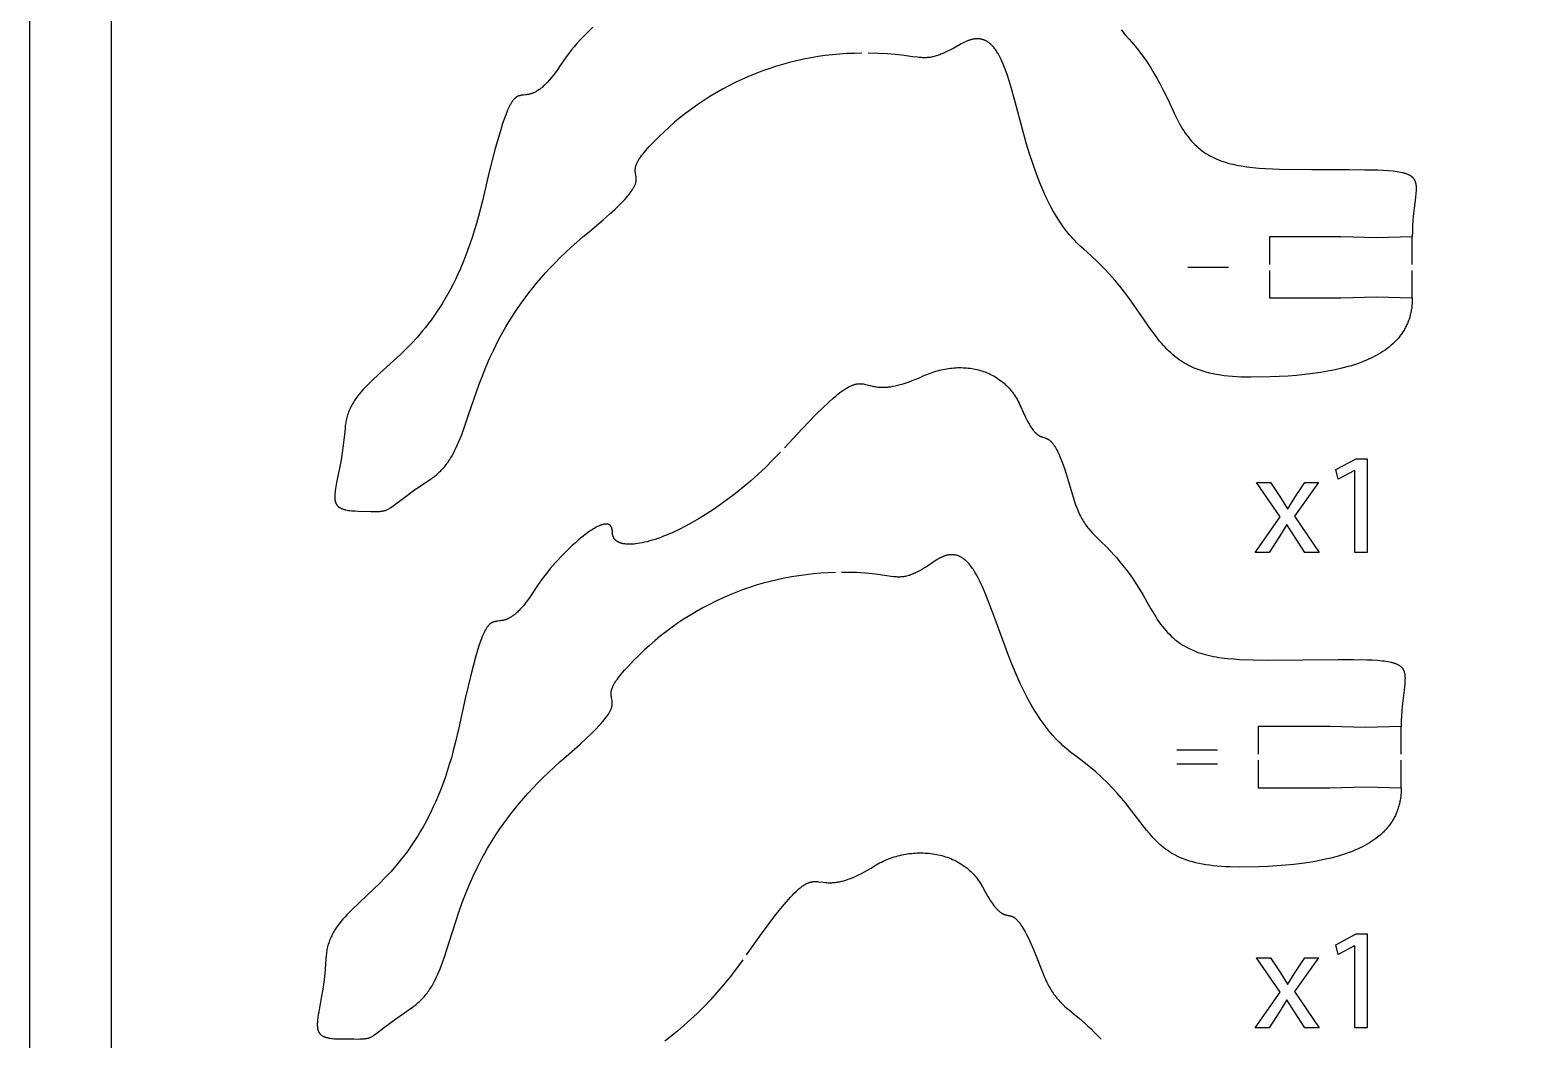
# Model space of a CAD drawing. Extents: x 4 to 319, y 4 to 154.
# Drawn here: x 4.2 to 77.2, y 73.7 to 123.1 of the extents above; entities that cross this region are included whole.
import ezdxf

# ---------------------------------------------------------------- set-up
doc = ezdxf.new("R2010")
doc.units = 0
doc.header["$MEASUREMENT"] = 0
doc.layers.add('DEFAULT', color=18, linetype='CONTINUOUS')

msp = doc.modelspace()

# ---------------------------------------------------------------- linework, layer by layer
at = {"layer": 'DEFAULT', "color": 1}
for p, q in [((68.431, 112.956), (64.932, 112.956)), ((64.932, 112.956), (64.932, 111.605)), ((70.181, 112.906), (68.431, 112.956)), ((71.931, 112.956), (70.181, 112.906)), ((71.931, 111.605), (71.931, 112.956)), ((64.932, 111.305), (64.932, 109.957)), ((71.931, 109.954), (71.931, 111.305)), ((64.932, 109.957), (68.431, 109.957)), ((68.431, 109.957), (70.181, 110.007)), ((70.181, 110.007), (71.931, 109.957)), ((67.887, 88.975), (64.387, 88.975)), ((64.387, 88.975), (64.387, 87.624)), ((69.637, 88.926), (67.887, 88.975)), ((71.386, 88.975), (69.637, 88.926)), ((71.386, 87.624), (71.386, 88.975)), ((64.387, 87.324), (64.387, 85.976)), ((71.386, 85.973), (71.386, 87.324)), ((64.387, 85.976), (67.887, 85.976)), ((67.887, 85.976), (69.637, 86.026)), ((69.637, 86.026), (71.386, 85.976))]:
    msp.add_line(p, q, dxfattribs=at)
at = {"layer": 'DEFAULT', "color": 250}
for p, q in [((62.931, 111.455), (60.935, 111.455)), ((62.386, 87.82), (60.389, 87.82)), ((62.386, 87.129), (60.389, 87.129))]:
    msp.add_line(p, q, dxfattribs=at)
at = {"layer": 'DEFAULT', "color": 6}
for p, q in [((65.452, 99.246), (64.295, 100.918)), ((64.295, 100.918), (64.987, 100.918)), ((64.987, 100.918), (65.474, 100.184)), ((67.33, 100.918), (66.165, 99.267)), ((66.179, 100.191), (66.659, 100.918)), ((66.659, 100.918), (67.33, 100.918)), ((65.474, 100.184), (65.819, 99.627)), ((65.841, 99.627), (66.179, 100.191)), ((65.819, 99.627), (65.841, 99.627)), ((64.239, 97.503), (65.452, 99.246)), ((65.777, 98.865), (65.417, 98.272)), ((65.791, 98.865), (65.777, 98.865)), ((66.158, 98.272), (65.791, 98.865)), ((66.165, 99.267), (67.365, 97.503)), ((65.417, 98.272), (64.923, 97.503)), ((66.659, 97.503), (66.158, 98.272)), ((64.923, 97.503), (64.239, 97.503)), ((67.365, 97.503), (66.659, 97.503)), ((65.452, 75.974), (64.295, 77.646)), ((64.295, 77.646), (64.987, 77.646)), ((64.987, 77.646), (65.474, 76.912)), ((67.33, 77.646), (66.165, 75.995)), ((66.179, 76.919), (66.659, 77.646)), ((66.659, 77.646), (67.33, 77.646)), ((65.474, 76.912), (65.819, 76.355)), ((65.841, 76.355), (66.179, 76.919)), ((64.239, 74.231), (65.452, 75.974)), ((65.819, 76.355), (65.841, 76.355)), ((66.165, 75.995), (67.365, 74.231)), ((65.777, 75.593), (65.417, 75)), ((65.791, 75.593), (65.777, 75.593)), ((66.158, 75), (65.791, 75.593)), ((65.417, 75), (64.923, 74.231)), ((66.659, 74.231), (66.158, 75)), ((64.923, 74.231), (64.239, 74.231)), ((67.365, 74.231), (66.659, 74.231))]:
    msp.add_line(p, q, dxfattribs=at)
for points in [[(319.214, 4.33), (4.214, 4.33), (4.214, 154.33), (319.214, 154.33)], [(148.214, 10.33), (8.215, 10.33), (8.215, 150.33), (148.214, 150.33)], [(69.114, 101.511), (69.1, 101.511), (68.303, 101.081), (68.182, 101.554), (69.185, 102.09), (69.714, 102.09), (69.714, 97.503), (69.114, 97.503)], [(69.114, 78.239), (69.1, 78.239), (68.303, 77.809), (68.182, 78.281), (69.185, 78.818), (69.714, 78.818), (69.714, 74.231), (69.114, 74.231)]]:
    msp.add_lwpolyline(points, close=True, dxfattribs=at)
at = {"layer": 'DEFAULT', "color": 1}
for points in [[(31.785, 123.218), (31.625, 123.062), (31.313, 122.741), (31.161, 122.577), (31.015, 122.412), (30.873, 122.247), (30.738, 122.083), (30.609, 121.921), (30.489, 121.762), (30.377, 121.606), (30.275, 121.454)], [(55.834, 112.352), (55.742, 112.432), (55.653, 112.513), (55.565, 112.596), (55.479, 112.681), (55.395, 112.768), (55.313, 112.856), (55.232, 112.946), (55.153, 113.038), (55.075, 113.131), (54.999, 113.225), (54.852, 113.419), (54.711, 113.617), (54.576, 113.821), (54.447, 114.03), (54.323, 114.243), (54.204, 114.46), (54.09, 114.68), (53.981, 114.904), (53.877, 115.131), (53.777, 115.361), (53.681, 115.593), (53.502, 116.061), (53.336, 116.535), (53.183, 117.01), (53.04, 117.485), (52.544, 119.316), (52.316, 120.152), (52.201, 120.54), (52.083, 120.904), (52.023, 121.076), (51.961, 121.242), (51.897, 121.4), (51.832, 121.55), (51.765, 121.693), (51.731, 121.761), (51.696, 121.826), (51.66, 121.89), (51.624, 121.952), (51.587, 122.011), (51.549, 122.067), (51.511, 122.122), (51.472, 122.174), (51.432, 122.224), (51.412, 122.247), (51.392, 122.271), (51.371, 122.293), (51.35, 122.315), (51.329, 122.336), (51.308, 122.357), (51.287, 122.377), (51.265, 122.396), (51.243, 122.415), (51.221, 122.433), (51.198, 122.45), (51.176, 122.467), (51.153, 122.483), (51.13, 122.498), (51.107, 122.513), (51.083, 122.526), (51.059, 122.54), (51.035, 122.552), (51.011, 122.564), (50.986, 122.574), (50.961, 122.585), (50.936, 122.594), (50.911, 122.603), (50.885, 122.611), (50.859, 122.618), (50.833, 122.624), (50.807, 122.63), (50.78, 122.635), (50.753, 122.639), (50.725, 122.642), (50.698, 122.645), (50.67, 122.646), (50.641, 122.647), (50.613, 122.647), (50.584, 122.647), (50.555, 122.645), (50.525, 122.643), (50.495, 122.64), (50.465, 122.636), (50.435, 122.631), (50.404, 122.625), (50.373, 122.618), (50.341, 122.611), (50.309, 122.603), (50.277, 122.593), (50.245, 122.583), (50.212, 122.572), (50.178, 122.561), (50.145, 122.548), (50.111, 122.534), (50.077, 122.52), (50.042, 122.504), (49.971, 122.471), (49.899, 122.434), (49.826, 122.393)], [(57.673, 123.09), (57.763, 122.978), (57.857, 122.866), (58.055, 122.634), (58.269, 122.384), (58.498, 122.104), (58.618, 121.95), (58.742, 121.783), (58.87, 121.603), (59.001, 121.409), (59.137, 121.198), (59.276, 120.97), (59.419, 120.723), (59.566, 120.456), (59.717, 120.167), (59.872, 119.854), (60.031, 119.517), (60.194, 119.154)], [(49.826, 122.393), (49.473, 122.195), (49.315, 122.111), (49.168, 122.037), (49.031, 121.973), (48.903, 121.916), (48.842, 121.891), (48.783, 121.868), (48.726, 121.847), (48.67, 121.828), (48.615, 121.81), (48.562, 121.795), (48.51, 121.781), (48.459, 121.768), (48.409, 121.757), (48.36, 121.748), (48.311, 121.74), (48.263, 121.734), (48.216, 121.729), (48.168, 121.725), (48.121, 121.722), (48.074, 121.721), (48.026, 121.72), (47.979, 121.721), (47.931, 121.722), (47.882, 121.725), (47.783, 121.733), (47.68, 121.743), (47.459, 121.771), (46.928, 121.843), (46.6, 121.879), (46.221, 121.909), (45.781, 121.931), (45.271, 121.941)], [(30.275, 121.454), (30.162, 121.286), (30.054, 121.13), (29.95, 120.987), (29.849, 120.855), (29.753, 120.735), (29.66, 120.626), (29.571, 120.527), (29.485, 120.438), (29.444, 120.396), (29.403, 120.357), (29.363, 120.321), (29.324, 120.286), (29.286, 120.253), (29.248, 120.223), (29.211, 120.194), (29.175, 120.167), (29.14, 120.142), (29.105, 120.118), (29.071, 120.097), (29.038, 120.076), (29.005, 120.058), (28.973, 120.04), (28.942, 120.024), (28.911, 120.01), (28.88, 119.997), (28.851, 119.984), (28.822, 119.973), (28.793, 119.963), (28.765, 119.954), (28.737, 119.946), (28.71, 119.939), (28.684, 119.933), (28.658, 119.927), (28.632, 119.922), (28.607, 119.917), (28.582, 119.914), (28.534, 119.907), (28.487, 119.902), (28.397, 119.893), (28.353, 119.888), (28.311, 119.883), (28.29, 119.88), (28.269, 119.876), (28.249, 119.872), (28.229, 119.868), (28.209, 119.863), (28.189, 119.857), (28.179, 119.854), (28.169, 119.851), (28.159, 119.847), (28.149, 119.843), (28.139, 119.839), (28.129, 119.835), (28.119, 119.831), (28.11, 119.826), (28.1, 119.821), (28.09, 119.816), (28.08, 119.811), (28.07, 119.805), (28.061, 119.799), (28.051, 119.793), (28.041, 119.786), (28.031, 119.779), (28.022, 119.772), (28.012, 119.765), (28.002, 119.757), (27.992, 119.749), (27.983, 119.74), (27.973, 119.731), (27.963, 119.722), (27.953, 119.712), (27.943, 119.702), (27.934, 119.692), (27.914, 119.67), (27.894, 119.646), (27.874, 119.621), (27.854, 119.594), (27.834, 119.565), (27.813, 119.534), (27.792, 119.501), (27.772, 119.467), (27.751, 119.43), (27.729, 119.39), (27.708, 119.349), (27.664, 119.259), (27.619, 119.16), (27.573, 119.05), (27.525, 118.929), (27.476, 118.798), (27.373, 118.498), (27.262, 118.146), (27.013, 117.271), (26.722, 116.139), (26.38, 114.716)], [(60.194, 119.154), (60.258, 119.011), (60.323, 118.872), (60.39, 118.738), (60.457, 118.609), (60.525, 118.484), (60.594, 118.364), (60.665, 118.248), (60.737, 118.137), (60.811, 118.029), (60.885, 117.926), (60.962, 117.827), (61.039, 117.731), (61.119, 117.64), (61.2, 117.552), (61.283, 117.468), (61.368, 117.388), (61.454, 117.311), (61.543, 117.238), (61.634, 117.168), (61.726, 117.102), (61.821, 117.039), (61.918, 116.978), (62.017, 116.921), (62.119, 116.867), (62.223, 116.816), (62.329, 116.768), (62.438, 116.722), (62.55, 116.68), (62.664, 116.639), (62.781, 116.602), (62.901, 116.566), (63.023, 116.533), (63.149, 116.503), (63.277, 116.474), (63.409, 116.448), (63.543, 116.424), (63.822, 116.381), (64.114, 116.345), (64.42, 116.316), (64.74, 116.293), (65.425, 116.261), (66.988, 116.241), (68.837, 116.244)], [(31.605, 113.199), (32.314, 113.796), (32.608, 114.055), (32.864, 114.291), (33.086, 114.505), (33.275, 114.698), (33.359, 114.787), (33.435, 114.872), (33.504, 114.952), (33.566, 115.028), (33.623, 115.1), (33.673, 115.168), (33.718, 115.233), (33.738, 115.264), (33.757, 115.294), (33.774, 115.324), (33.791, 115.352), (33.806, 115.38), (33.82, 115.407), (33.833, 115.434), (33.845, 115.46), (33.856, 115.485), (33.866, 115.509), (33.875, 115.533), (33.883, 115.556), (33.89, 115.579), (33.896, 115.601), (33.901, 115.623), (33.906, 115.644), (33.91, 115.665), (33.913, 115.685), (33.916, 115.705), (33.917, 115.724), (33.919, 115.744), (33.919, 115.762), (33.92, 115.781), (33.919, 115.799), (33.919, 115.817), (33.918, 115.834), (33.916, 115.852), (33.915, 115.869), (33.91, 115.903), (33.899, 115.97), (33.887, 116.036), (33.882, 116.069), (33.877, 116.103), (33.873, 116.138), (33.872, 116.156), (33.871, 116.174), (33.87, 116.192), (33.87, 116.21), (33.87, 116.229), (33.871, 116.248), (33.872, 116.267), (33.874, 116.287), (33.876, 116.307), (33.879, 116.328), (33.883, 116.349), (33.888, 116.371), (33.893, 116.393), (33.899, 116.416), (33.906, 116.439), (33.914, 116.463), (33.923, 116.487), (33.933, 116.512), (33.943, 116.538), (33.955, 116.565), (33.968, 116.592), (33.982, 116.62), (33.997, 116.648), (34.014, 116.678), (34.031, 116.708), (34.05, 116.739), (34.092, 116.803), (34.139, 116.871), (34.192, 116.943), (34.251, 117.019), (34.317, 117.1), (34.389, 117.184), (34.468, 117.273), (34.555, 117.367), (34.752, 117.57)], [(68.837, 116.244), (69.6, 116.24), (70.239, 116.225), (70.515, 116.213), (70.764, 116.197), (70.987, 116.177), (71.089, 116.165), (71.185, 116.152), (71.276, 116.138), (71.36, 116.122), (71.439, 116.104), (71.477, 116.095), (71.513, 116.086), (71.548, 116.076), (71.582, 116.065), (71.614, 116.055), (71.646, 116.044), (71.676, 116.032), (71.704, 116.02), (71.732, 116.008), (71.758, 115.995), (71.784, 115.982), (71.808, 115.968), (71.82, 115.961), (71.831, 115.954), (71.842, 115.947), (71.853, 115.939), (71.864, 115.932), (71.874, 115.924), (71.884, 115.916), (71.894, 115.909), (71.904, 115.901), (71.913, 115.893), (71.922, 115.884), (71.931, 115.876), (71.94, 115.868), (71.948, 115.859), (71.956, 115.85), (71.964, 115.841), (71.972, 115.833), (71.979, 115.823), (71.986, 115.814), (71.993, 115.805), (72, 115.795), (72.007, 115.786), (72.013, 115.776), (72.019, 115.766), (72.025, 115.756), (72.031, 115.746), (72.036, 115.736), (72.042, 115.725), (72.047, 115.715), (72.051, 115.704), (72.056, 115.693), (72.061, 115.682), (72.065, 115.671), (72.069, 115.66), (72.073, 115.649), (72.077, 115.637), (72.084, 115.614), (72.09, 115.59), (72.095, 115.565), (72.1, 115.54), (72.104, 115.514), (72.108, 115.487), (72.111, 115.46), (72.113, 115.433), (72.115, 115.404), (72.116, 115.375), (72.117, 115.315), (72.116, 115.253), (72.114, 115.187), (72.109, 115.119), (72.104, 115.049), (72.069, 114.736), (71.979, 113.959), (71.96, 113.73), (71.945, 113.487), (71.934, 113.229), (71.931, 112.956)], [(26.38, 114.716), (26.19, 113.96), (26.09, 113.6), (25.987, 113.253), (25.88, 112.916), (25.77, 112.591), (25.658, 112.277), (25.542, 111.974), (25.424, 111.681), (25.304, 111.398), (25.181, 111.125), (25.057, 110.862), (24.93, 110.608), (24.802, 110.363), (24.672, 110.127), (24.54, 109.899), (24.407, 109.679), (24.274, 109.468), (24.139, 109.264), (24.003, 109.068), (23.867, 108.879), (23.73, 108.696), (23.593, 108.52), (23.456, 108.351), (23.182, 108.029), (22.908, 107.73), (22.638, 107.45), (22.371, 107.188), (21.366, 106.269), (20.92, 105.857), (20.715, 105.655), (20.618, 105.554), (20.524, 105.453), (20.434, 105.351), (20.349, 105.249), (20.267, 105.145), (20.189, 105.039), (20.152, 104.986), (20.117, 104.933), (20.082, 104.878), (20.048, 104.824), (20.016, 104.768), (19.985, 104.712), (19.955, 104.656), (19.926, 104.599), (19.898, 104.541), (19.872, 104.482), (19.847, 104.423), (19.824, 104.363), (19.802, 104.302), (19.781, 104.24), (19.762, 104.177), (19.744, 104.113), (19.727, 104.048), (19.712, 103.983), (19.698, 103.916), (19.686, 103.848), (19.675, 103.779), (19.666, 103.709), (19.659, 103.637), (19.653, 103.565)], [(23.84, 101.081), (23.901, 101.122), (23.961, 101.163), (24.019, 101.206), (24.075, 101.25), (24.13, 101.295), (24.184, 101.342), (24.237, 101.389), (24.288, 101.438), (24.339, 101.488), (24.387, 101.539), (24.435, 101.591), (24.482, 101.644), (24.528, 101.698), (24.572, 101.753), (24.616, 101.81), (24.658, 101.867), (24.7, 101.926), (24.74, 101.986), (24.78, 102.046), (24.819, 102.108), (24.895, 102.235), (24.967, 102.365), (25.037, 102.5), (25.105, 102.639), (25.17, 102.782), (25.233, 102.928), (25.356, 103.232), (25.475, 103.551), (25.709, 104.23), (26.229, 105.741), (26.382, 106.147), (26.55, 106.563), (26.733, 106.99), (26.935, 107.426), (27.158, 107.871), (27.403, 108.324), (27.535, 108.553), (27.673, 108.785), (27.819, 109.018), (27.971, 109.253), (28.131, 109.49), (28.298, 109.728), (28.474, 109.968), (28.658, 110.209), (28.85, 110.452), (29.051, 110.696), (29.261, 110.942), (29.48, 111.188), (29.709, 111.436), (29.948, 111.685), (30.197, 111.935), (30.456, 112.186), (30.727, 112.438), (31.008, 112.691), (31.301, 112.945), (31.605, 113.199)], [(64.022, 106.077), (63.784, 106.079), (63.555, 106.085), (63.334, 106.096), (63.121, 106.11), (62.916, 106.129), (62.719, 106.152), (62.53, 106.178), (62.347, 106.209), (62.172, 106.243), (62.003, 106.281), (61.84, 106.323), (61.684, 106.369), (61.534, 106.418), (61.389, 106.47), (61.25, 106.526), (61.182, 106.556), (61.115, 106.586), (61.05, 106.617), (60.986, 106.649), (60.923, 106.681), (60.862, 106.715), (60.801, 106.749), (60.741, 106.784), (60.683, 106.82), (60.625, 106.857), (60.513, 106.933), (60.405, 107.012), (60.3, 107.094), (60.198, 107.179), (60.099, 107.266), (60.002, 107.357), (59.908, 107.451), (59.817, 107.547), (59.727, 107.646), (59.638, 107.747), (59.552, 107.851), (59.466, 107.958), (59.297, 108.178), (59.13, 108.408), (58.792, 108.894), (58.047, 109.958), (57.835, 110.241), (57.608, 110.529), (57.365, 110.822), (57.104, 111.121), (56.822, 111.423), (56.518, 111.73), (56.189, 112.04), (55.834, 112.352)], [(71.931, 109.957), (71.929, 109.833), (71.923, 109.71), (71.913, 109.59), (71.906, 109.531), (71.899, 109.472), (71.89, 109.414), (71.881, 109.356), (71.87, 109.299), (71.859, 109.243), (71.846, 109.187), (71.833, 109.131), (71.818, 109.076), (71.803, 109.022), (71.786, 108.968), (71.769, 108.914), (71.75, 108.861), (71.731, 108.809), (71.711, 108.757), (71.689, 108.706), (71.667, 108.655), (71.643, 108.605), (71.619, 108.555), (71.594, 108.506), (71.568, 108.457), (71.54, 108.409), (71.512, 108.361), (71.483, 108.314), (71.452, 108.267), (71.421, 108.221), (71.389, 108.176), (71.356, 108.13), (71.322, 108.086), (71.287, 108.042), (71.251, 107.998), (71.214, 107.955), (71.176, 107.913), (71.137, 107.871), (71.097, 107.829), (71.056, 107.788), (71.014, 107.748), (70.971, 107.708), (70.882, 107.629), (70.79, 107.553), (70.694, 107.478), (70.594, 107.406), (70.49, 107.335), (70.382, 107.267), (70.27, 107.2), (70.155, 107.136), (70.036, 107.073), (69.913, 107.013), (69.786, 106.954), (69.656, 106.898), (69.521, 106.843), (69.383, 106.79), (69.242, 106.739), (69.096, 106.69), (68.947, 106.643), (68.794, 106.598), (68.477, 106.514), (68.145, 106.437), (67.798, 106.368), (67.436, 106.306), (67.06, 106.252), (66.669, 106.205), (66.264, 106.166), (65.844, 106.133), (65.41, 106.109), (64.961, 106.091), (64.022, 106.077)], [(41.185, 102.628), (42.045, 103.556), (42.753, 104.287), (43.057, 104.585), (43.33, 104.842), (43.576, 105.061), (43.689, 105.157), (43.796, 105.244), (43.898, 105.323), (43.994, 105.395), (44.085, 105.458), (44.171, 105.515), (44.212, 105.541), (44.253, 105.565), (44.292, 105.587), (44.33, 105.608), (44.368, 105.627), (44.404, 105.645), (44.439, 105.661), (44.474, 105.676), (44.508, 105.69), (44.541, 105.702), (44.574, 105.713), (44.605, 105.723), (44.636, 105.732), (44.667, 105.739), (44.697, 105.745), (44.726, 105.751), (44.755, 105.755), (44.783, 105.758), (44.811, 105.76), (44.839, 105.762), (44.866, 105.763), (44.893, 105.762), (44.92, 105.761), (44.946, 105.76), (44.972, 105.757), (44.999, 105.754), (45.025, 105.751), (45.051, 105.747), (45.103, 105.737), (45.155, 105.726), (45.372, 105.671), (45.49, 105.643), (45.552, 105.629), (45.618, 105.617), (45.686, 105.607), (45.757, 105.598), (45.794, 105.594), (45.832, 105.591), (45.871, 105.589), (45.911, 105.587), (45.953, 105.586), (45.995, 105.585), (46.038, 105.586), (46.083, 105.587), (46.128, 105.589), (46.175, 105.592), (46.224, 105.596), (46.274, 105.601), (46.377, 105.615), (46.486, 105.633), (46.602, 105.655), (46.724, 105.683), (46.853, 105.717), (46.988, 105.757), (47.132, 105.802), (47.282, 105.855), (47.441, 105.914), (47.608, 105.981), (47.784, 106.055), (47.969, 106.138)], [(47.969, 106.138), (48.057, 106.177), (48.145, 106.214), (48.234, 106.249), (48.323, 106.282), (48.412, 106.313), (48.501, 106.343), (48.59, 106.37), (48.68, 106.396), (48.769, 106.419), (48.859, 106.441), (48.948, 106.46), (49.038, 106.478), (49.127, 106.493), (49.217, 106.507), (49.306, 106.519), (49.395, 106.528), (49.483, 106.536), (49.572, 106.542), (49.66, 106.546), (49.748, 106.547), (49.836, 106.547), (49.923, 106.545), (50.009, 106.541), (50.096, 106.535), (50.181, 106.526), (50.267, 106.516), (50.351, 106.504), (50.435, 106.49), (50.518, 106.474), (50.601, 106.456), (50.683, 106.435), (50.764, 106.413), (50.845, 106.389), (50.924, 106.363), (51.003, 106.335), (51.081, 106.304), (51.158, 106.272), (51.234, 106.238), (51.309, 106.201), (51.383, 106.163), (51.456, 106.123), (51.527, 106.08), (51.598, 106.036), (51.667, 105.989), (51.735, 105.941), (51.802, 105.89), (51.868, 105.838), (51.932, 105.783), (51.995, 105.726), (52.057, 105.667), (52.117, 105.607), (52.176, 105.544), (52.233, 105.479), (52.289, 105.412), (52.343, 105.343), (52.395, 105.272), (52.446, 105.198), (52.495, 105.123), (52.542, 105.046), (52.588, 104.966), (52.632, 104.885), (52.674, 104.801), (52.714, 104.716), (52.753, 104.628)], [(52.753, 104.628), (52.869, 104.361), (52.977, 104.129), (53.029, 104.025), (53.079, 103.93), (53.127, 103.842), (53.174, 103.761), (53.22, 103.687), (53.264, 103.619), (53.306, 103.558), (53.347, 103.502), (53.368, 103.476), (53.387, 103.452), (53.407, 103.428), (53.426, 103.406), (53.445, 103.386), (53.464, 103.366), (53.483, 103.348), (53.501, 103.33), (53.519, 103.314), (53.537, 103.299), (53.554, 103.284), (53.571, 103.271), (53.589, 103.258), (53.606, 103.246), (53.622, 103.235), (53.639, 103.224), (53.655, 103.215), (53.671, 103.206), (53.687, 103.197), (53.703, 103.189), (53.719, 103.182), (53.735, 103.175), (53.75, 103.169), (53.765, 103.163), (53.796, 103.152), (53.826, 103.142), (53.885, 103.123), (53.943, 103.105), (53.972, 103.096), (54.002, 103.085), (54.016, 103.079), (54.031, 103.073), (54.045, 103.066), (54.06, 103.059), (54.075, 103.051), (54.089, 103.043), (54.104, 103.035), (54.119, 103.025), (54.134, 103.015), (54.149, 103.005), (54.164, 102.993), (54.18, 102.981), (54.195, 102.968), (54.211, 102.954), (54.226, 102.939), (54.242, 102.923), (54.258, 102.906), (54.274, 102.888), (54.291, 102.869), (54.307, 102.849), (54.324, 102.828), (54.34, 102.805), (54.357, 102.782), (54.375, 102.757), (54.392, 102.73), (54.41, 102.702), (54.446, 102.642), (54.483, 102.576), (54.521, 102.504), (54.56, 102.425), (54.6, 102.339), (54.642, 102.245), (54.685, 102.144), (54.775, 101.917), (54.87, 101.654), (54.973, 101.354), (55.082, 101.014), (55.324, 100.2)], [(19.653, 103.565), (19.629, 103.278), (19.601, 103.005), (19.535, 102.496), (19.461, 102.035), (19.383, 101.621), (19.242, 100.924), (19.189, 100.637), (19.17, 100.508), (19.163, 100.447), (19.157, 100.388), (19.153, 100.332), (19.15, 100.278), (19.149, 100.226), (19.15, 100.2), (19.15, 100.176), (19.152, 100.152), (19.153, 100.128), (19.156, 100.105), (19.158, 100.082), (19.162, 100.06), (19.166, 100.039), (19.17, 100.018), (19.175, 99.997), (19.18, 99.977), (19.183, 99.967), (19.187, 99.958), (19.19, 99.948), (19.193, 99.938), (19.197, 99.929), (19.201, 99.92), (19.205, 99.911), (19.209, 99.902), (19.213, 99.893), (19.217, 99.884), (19.222, 99.876), (19.227, 99.867), (19.232, 99.859), (19.237, 99.85), (19.242, 99.842), (19.247, 99.834), (19.253, 99.826), (19.259, 99.818), (19.264, 99.811), (19.27, 99.803), (19.277, 99.796), (19.283, 99.788), (19.29, 99.781), (19.297, 99.774), (19.304, 99.767), (19.311, 99.76), (19.318, 99.753), (19.326, 99.747), (19.333, 99.74), (19.341, 99.733), (19.349, 99.727), (19.357, 99.721), (19.366, 99.715), (19.375, 99.709), (19.383, 99.703), (19.393, 99.697), (19.402, 99.691), (19.411, 99.686), (19.431, 99.675), (19.451, 99.664), (19.472, 99.654), (19.494, 99.644), (19.517, 99.635), (19.541, 99.626), (19.565, 99.617), (19.591, 99.609), (19.617, 99.602), (19.644, 99.594), (19.672, 99.587), (19.701, 99.581), (19.762, 99.569), (19.827, 99.558), (19.896, 99.549), (19.969, 99.541), (20.046, 99.534), (20.127, 99.529), (20.302, 99.522)], [(40.981, 102.405), (40.614, 102.026), (40.246, 101.663), (39.877, 101.317), (39.509, 100.988), (39.141, 100.676), (38.775, 100.381), (38.411, 100.103), (38.051, 99.842), (37.696, 99.597), (37.346, 99.369), (37.002, 99.157), (36.665, 98.963), (36.336, 98.784), (36.016, 98.623), (35.705, 98.477), (35.405, 98.348), (35.259, 98.29), (35.116, 98.236), (34.976, 98.186), (34.84, 98.14), (34.706, 98.098), (34.577, 98.06), (34.45, 98.026), (34.327, 97.996), (34.208, 97.97), (34.093, 97.948), (33.982, 97.931), (33.875, 97.917), (33.823, 97.912), (33.772, 97.908), (33.722, 97.904), (33.673, 97.902), (33.625, 97.901), (33.578, 97.9), (33.533, 97.901), (33.488, 97.903), (33.445, 97.905), (33.403, 97.909), (33.362, 97.914), (33.323, 97.92), (33.284, 97.926), (33.247, 97.934), (33.211, 97.943), (33.193, 97.947), (33.176, 97.952), (33.159, 97.958), (33.142, 97.963), (33.126, 97.969), (33.11, 97.975), (33.095, 97.981), (33.079, 97.987), (33.064, 97.994), (33.05, 98.001), (33.035, 98.008), (33.021, 98.016), (33.007, 98.024), (32.994, 98.032), (32.981, 98.04), (32.968, 98.048), (32.956, 98.057), (32.944, 98.066), (32.932, 98.075), (32.921, 98.084), (32.91, 98.094), (32.9, 98.104), (32.889, 98.114), (32.879, 98.125), (32.87, 98.135), (32.861, 98.146), (32.852, 98.157), (32.843, 98.169), (32.835, 98.181), (32.827, 98.192), (32.82, 98.205), (32.813, 98.217), (32.806, 98.23), (32.8, 98.243), (32.794, 98.256), (32.788, 98.269), (32.783, 98.283), (32.778, 98.297), (32.774, 98.311), (32.77, 98.325), (32.766, 98.34), (32.763, 98.355), (32.76, 98.37), (32.757, 98.385), (32.755, 98.401), (32.753, 98.417), (32.752, 98.433), (32.751, 98.449), (32.75, 98.466), (32.75, 98.482)], [(20.302, 99.522), (20.91, 99.505), (21.133, 99.502), (21.228, 99.503), (21.314, 99.506), (21.354, 99.509), (21.392, 99.512), (21.429, 99.515), (21.464, 99.52), (21.497, 99.525), (21.53, 99.531), (21.561, 99.538), (21.592, 99.546), (21.607, 99.55), (21.622, 99.555), (21.636, 99.56), (21.651, 99.565), (21.665, 99.57), (21.68, 99.576), (21.694, 99.581), (21.708, 99.588), (21.736, 99.601), (21.765, 99.615), (21.793, 99.63), (21.822, 99.647), (21.852, 99.665), (21.882, 99.684), (21.944, 99.726), (22.011, 99.775), (22.084, 99.829), (22.455, 100.115), (22.706, 100.303), (23.014, 100.525), (23.389, 100.784), (23.84, 101.081)], [(55.324, 100.2), (55.389, 99.986), (55.422, 99.885), (55.456, 99.788), (55.491, 99.695), (55.525, 99.606), (55.561, 99.52), (55.597, 99.438), (55.634, 99.359), (55.671, 99.283), (55.709, 99.21), (55.748, 99.139), (55.788, 99.071), (55.828, 99.006), (55.869, 98.942), (55.91, 98.881), (55.953, 98.821), (55.996, 98.763), (56.04, 98.706), (56.085, 98.651), (56.177, 98.543), (56.273, 98.438), (56.372, 98.334), (56.475, 98.231), (56.693, 98.018), (56.927, 97.788), (57.18, 97.529), (57.313, 97.385), (57.451, 97.23), (57.594, 97.063), (57.742, 96.881), (57.895, 96.683), (58.054, 96.468), (58.218, 96.235), (58.388, 95.981), (58.564, 95.706), (58.746, 95.409), (58.933, 95.087), (59.127, 94.739)], [(32.75, 98.482), (32.75, 98.515), (32.748, 98.545), (32.747, 98.56), (32.746, 98.575), (32.744, 98.589), (32.742, 98.603), (32.74, 98.616), (32.738, 98.629), (32.735, 98.642), (32.732, 98.654), (32.729, 98.666), (32.726, 98.678), (32.723, 98.69), (32.719, 98.701), (32.715, 98.711), (32.711, 98.722), (32.707, 98.732), (32.702, 98.742), (32.697, 98.751), (32.692, 98.76), (32.687, 98.769), (32.681, 98.777), (32.676, 98.785), (32.67, 98.793), (32.664, 98.801), (32.657, 98.808), (32.651, 98.815), (32.644, 98.821), (32.637, 98.828), (32.63, 98.834), (32.622, 98.839), (32.615, 98.845), (32.607, 98.85), (32.599, 98.854), (32.591, 98.859), (32.583, 98.863), (32.574, 98.867), (32.566, 98.87), (32.557, 98.874), (32.548, 98.876), (32.538, 98.879), (32.529, 98.882), (32.519, 98.884), (32.509, 98.885), (32.499, 98.887), (32.489, 98.888), (32.479, 98.889), (32.468, 98.89), (32.458, 98.89), (32.447, 98.891), (32.436, 98.89), (32.425, 98.89), (32.413, 98.889), (32.402, 98.889), (32.39, 98.887), (32.378, 98.886), (32.366, 98.884), (32.354, 98.882), (32.342, 98.88), (32.329, 98.878), (32.304, 98.872), (32.278, 98.865), (32.251, 98.858), (32.224, 98.849), (32.197, 98.839), (32.168, 98.829), (32.139, 98.817), (32.11, 98.805), (32.08, 98.792), (32.019, 98.763), (31.956, 98.73), (31.892, 98.694), (31.825, 98.655), (31.757, 98.612), (31.688, 98.567), (31.617, 98.519), (31.545, 98.468), (31.398, 98.358), (31.246, 98.239), (31.092, 98.111), (30.936, 97.974), (30.778, 97.831), (30.62, 97.682), (30.463, 97.527), (30.306, 97.368), (30, 97.04), (29.852, 96.873), (29.708, 96.705), (29.57, 96.537), (29.437, 96.37), (29.312, 96.206), (29.195, 96.043), (29.086, 95.885), (28.986, 95.731)], [(55.374, 87.582), (55.276, 87.653), (55.18, 87.726), (55.085, 87.801), (54.992, 87.879), (54.901, 87.958), (54.811, 88.038), (54.723, 88.121), (54.636, 88.205), (54.551, 88.291), (54.467, 88.379), (54.304, 88.559), (54.146, 88.744), (53.994, 88.936), (53.847, 89.132), (53.705, 89.334), (53.568, 89.54), (53.435, 89.75), (53.307, 89.963), (53.184, 90.18), (53.064, 90.4), (52.949, 90.623), (52.729, 91.074), (52.523, 91.532), (52.329, 91.992), (52.146, 92.452), (51.492, 94.233), (51.193, 95.045), (51.044, 95.422), (50.895, 95.775), (50.82, 95.941), (50.744, 96.1), (50.667, 96.252), (50.589, 96.396), (50.51, 96.532), (50.469, 96.597), (50.429, 96.659), (50.388, 96.72), (50.346, 96.778), (50.304, 96.833), (50.262, 96.887), (50.219, 96.938), (50.176, 96.986), (50.132, 97.032), (50.11, 97.054), (50.087, 97.075), (50.065, 97.096), (50.042, 97.116), (50.019, 97.136), (49.996, 97.154), (49.973, 97.172), (49.95, 97.19), (49.926, 97.206), (49.903, 97.222), (49.879, 97.238), (49.855, 97.252), (49.831, 97.266), (49.807, 97.279), (49.782, 97.292), (49.757, 97.303), (49.733, 97.314), (49.708, 97.325), (49.682, 97.334), (49.657, 97.343), (49.631, 97.351), (49.605, 97.358), (49.579, 97.364), (49.553, 97.37), (49.527, 97.375), (49.5, 97.379), (49.473, 97.382), (49.446, 97.385), (49.418, 97.387), (49.391, 97.387), (49.363, 97.388), (49.335, 97.387), (49.307, 97.385), (49.278, 97.383), (49.25, 97.38), (49.221, 97.376), (49.191, 97.371), (49.162, 97.365), (49.132, 97.358), (49.102, 97.351), (49.072, 97.342), (49.041, 97.333), (49.011, 97.323), (48.98, 97.312), (48.948, 97.3), (48.917, 97.287), (48.885, 97.273), (48.853, 97.259), (48.82, 97.243), (48.788, 97.227), (48.755, 97.209), (48.721, 97.191), (48.654, 97.151), (48.586, 97.108), (48.516, 97.061)], [(48.516, 97.061), (48.181, 96.834), (48.031, 96.738), (47.89, 96.653), (47.759, 96.579), (47.696, 96.546), (47.635, 96.515), (47.576, 96.487), (47.518, 96.46), (47.462, 96.437), (47.408, 96.415), (47.354, 96.395), (47.302, 96.377), (47.25, 96.362), (47.2, 96.348), (47.15, 96.336), (47.101, 96.325), (47.053, 96.316), (47.005, 96.309), (46.957, 96.304), (46.909, 96.3), (46.861, 96.297), (46.813, 96.295), (46.765, 96.295), (46.717, 96.296), (46.668, 96.298), (46.618, 96.301), (46.517, 96.31), (46.412, 96.322), (46.185, 96.354), (45.642, 96.431), (45.309, 96.468), (45.124, 96.484), (44.925, 96.498), (44.712, 96.509), (44.482, 96.516), (44.236, 96.519), (43.972, 96.517)], [(28.986, 95.731), (28.877, 95.56), (28.772, 95.402), (28.67, 95.257), (28.572, 95.124), (28.478, 95.002), (28.388, 94.891), (28.301, 94.79), (28.217, 94.699), (28.176, 94.657), (28.136, 94.618), (28.097, 94.58), (28.059, 94.545), (28.021, 94.511), (27.984, 94.48), (27.948, 94.451), (27.912, 94.423), (27.877, 94.397), (27.843, 94.373), (27.809, 94.351), (27.777, 94.33), (27.744, 94.31), (27.713, 94.293), (27.681, 94.276), (27.651, 94.261), (27.621, 94.247), (27.591, 94.234), (27.563, 94.223), (27.534, 94.212), (27.506, 94.203), (27.479, 94.194), (27.452, 94.187), (27.426, 94.18), (27.4, 94.173), (27.374, 94.168), (27.349, 94.163), (27.324, 94.159), (27.276, 94.151), (27.229, 94.145), (27.139, 94.134), (27.096, 94.129), (27.054, 94.123), (27.033, 94.12), (27.013, 94.116), (26.992, 94.111), (26.972, 94.106), (26.952, 94.101), (26.932, 94.095), (26.922, 94.091), (26.912, 94.088), (26.903, 94.084), (26.893, 94.08), (26.883, 94.076), (26.873, 94.072), (26.864, 94.067), (26.854, 94.062), (26.844, 94.057), (26.834, 94.052), (26.825, 94.046), (26.815, 94.04), (26.806, 94.034), (26.796, 94.028), (26.786, 94.021), (26.777, 94.014), (26.767, 94.006), (26.757, 93.999), (26.748, 93.991), (26.738, 93.982), (26.729, 93.974), (26.719, 93.965), (26.709, 93.955), (26.7, 93.945), (26.69, 93.935), (26.681, 93.925), (26.661, 93.902), (26.642, 93.878), (26.622, 93.853), (26.603, 93.825), (26.583, 93.796), (26.563, 93.765), (26.543, 93.732), (26.523, 93.696), (26.503, 93.659), (26.482, 93.619), (26.462, 93.578), (26.42, 93.487), (26.377, 93.387), (26.333, 93.276), (26.288, 93.154), (26.241, 93.022), (26.144, 92.72), (26.04, 92.366), (25.808, 91.486), (25.539, 90.348), (25.225, 88.919)], [(59.127, 94.739), (59.204, 94.602), (59.282, 94.47), (59.36, 94.343), (59.44, 94.221), (59.52, 94.103), (59.602, 93.99), (59.685, 93.882), (59.769, 93.778), (59.855, 93.679), (59.941, 93.583), (60.03, 93.492), (60.119, 93.405), (60.211, 93.322), (60.304, 93.243), (60.398, 93.168), (60.494, 93.096), (60.593, 93.028), (60.692, 92.964), (60.794, 92.903), (60.898, 92.846), (61.004, 92.791), (61.112, 92.74), (61.222, 92.692), (61.334, 92.647), (61.448, 92.605), (61.565, 92.566), (61.684, 92.53), (61.805, 92.496), (61.929, 92.464), (62.056, 92.435), (62.185, 92.409), (62.317, 92.385), (62.451, 92.363), (62.589, 92.343), (62.872, 92.308), (63.167, 92.282), (63.474, 92.261), (64.128, 92.238), (64.836, 92.231), (68.293, 92.263)], [(68.293, 92.263), (69.056, 92.259), (69.695, 92.245), (69.971, 92.233), (70.219, 92.217), (70.442, 92.196), (70.545, 92.185), (70.641, 92.171), (70.731, 92.157), (70.816, 92.141), (70.895, 92.124), (70.933, 92.115), (70.969, 92.105), (71.004, 92.095), (71.037, 92.085), (71.07, 92.074), (71.101, 92.063), (71.131, 92.051), (71.16, 92.039), (71.188, 92.027), (71.214, 92.014), (71.239, 92.001), (71.264, 91.987), (71.275, 91.98), (71.287, 91.973), (71.298, 91.966), (71.309, 91.958), (71.319, 91.951), (71.33, 91.943), (71.34, 91.936), (71.35, 91.928), (71.359, 91.92), (71.369, 91.912), (71.378, 91.904), (71.387, 91.895), (71.395, 91.887), (71.404, 91.878), (71.412, 91.87), (71.42, 91.861), (71.427, 91.852), (71.435, 91.843), (71.442, 91.834), (71.449, 91.824), (71.456, 91.815), (71.462, 91.805), (71.469, 91.795), (71.475, 91.786), (71.481, 91.776), (71.486, 91.765), (71.492, 91.755), (71.497, 91.745), (71.502, 91.734), (71.507, 91.724), (71.512, 91.713), (71.516, 91.702), (71.521, 91.691), (71.525, 91.679), (71.529, 91.668), (71.532, 91.657), (71.539, 91.633), (71.545, 91.609), (71.551, 91.584), (71.556, 91.559), (71.56, 91.533), (71.564, 91.507), (71.567, 91.48), (71.569, 91.452), (71.571, 91.424), (71.572, 91.395), (71.573, 91.335), (71.572, 91.272), (71.569, 91.207), (71.565, 91.139), (71.559, 91.068), (71.525, 90.755), (71.435, 89.978), (71.416, 89.75), (71.4, 89.507), (71.39, 89.249), (71.386, 88.975)], [(30.478, 87.504), (31.175, 88.115), (31.464, 88.381), (31.716, 88.622), (31.933, 88.84), (32.119, 89.037), (32.2, 89.128), (32.275, 89.215), (32.342, 89.296), (32.403, 89.374), (32.458, 89.447), (32.507, 89.516), (32.551, 89.582), (32.57, 89.613), (32.589, 89.644), (32.606, 89.674), (32.622, 89.702), (32.636, 89.731), (32.65, 89.758), (32.662, 89.785), (32.674, 89.811), (32.684, 89.836), (32.694, 89.861), (32.702, 89.885), (32.71, 89.908), (32.716, 89.931), (32.722, 89.953), (32.727, 89.975), (32.731, 89.996), (32.735, 90.017), (32.738, 90.038), (32.74, 90.057), (32.741, 90.077), (32.742, 90.096), (32.743, 90.115), (32.743, 90.133), (32.742, 90.151), (32.741, 90.169), (32.74, 90.187), (32.738, 90.204), (32.736, 90.221), (32.731, 90.255), (32.719, 90.322), (32.706, 90.388), (32.7, 90.421), (32.694, 90.455), (32.69, 90.489), (32.688, 90.507), (32.687, 90.525), (32.686, 90.543), (32.685, 90.561), (32.685, 90.58), (32.685, 90.599), (32.686, 90.618), (32.688, 90.638), (32.69, 90.659), (32.692, 90.679), (32.696, 90.7), (32.7, 90.722), (32.705, 90.744), (32.711, 90.767), (32.717, 90.791), (32.725, 90.815), (32.733, 90.839), (32.742, 90.864), (32.753, 90.89), (32.764, 90.917), (32.776, 90.944), (32.79, 90.972), (32.804, 91.001), (32.82, 91.031), (32.837, 91.062), (32.856, 91.093), (32.896, 91.158), (32.942, 91.228), (32.993, 91.301), (33.051, 91.378), (33.115, 91.459), (33.186, 91.545), (33.263, 91.636), (33.348, 91.732), (33.54, 91.938)], [(25.225, 88.919), (25.051, 88.159), (24.958, 87.798), (24.861, 87.448), (24.761, 87.109), (24.658, 86.782), (24.551, 86.466), (24.442, 86.161), (24.33, 85.865), (24.215, 85.58), (24.098, 85.305), (23.978, 85.039), (23.857, 84.783), (23.733, 84.535), (23.608, 84.297), (23.481, 84.067), (23.353, 83.845), (23.223, 83.631), (23.092, 83.424), (22.961, 83.225), (22.828, 83.033), (22.695, 82.848), (22.562, 82.67), (22.428, 82.497), (22.16, 82.171), (21.892, 81.866), (21.627, 81.581), (21.366, 81.313), (20.379, 80.375), (19.941, 79.954), (19.74, 79.748), (19.645, 79.645), (19.554, 79.542), (19.466, 79.438), (19.382, 79.334), (19.302, 79.229), (19.227, 79.122), (19.191, 79.068), (19.156, 79.013), (19.123, 78.959), (19.09, 78.903), (19.059, 78.847), (19.029, 78.791), (19, 78.734), (18.972, 78.676), (18.946, 78.617), (18.921, 78.558), (18.898, 78.498), (18.875, 78.438), (18.854, 78.376), (18.835, 78.314), (18.817, 78.251), (18.8, 78.187), (18.785, 78.122), (18.771, 78.056), (18.759, 77.988), (18.748, 77.92), (18.739, 77.851), (18.731, 77.781), (18.725, 77.709), (18.72, 77.637)], [(22.957, 75.238), (23.017, 75.28), (23.076, 75.322), (23.133, 75.366), (23.189, 75.412), (23.243, 75.458), (23.296, 75.505), (23.348, 75.554), (23.398, 75.603), (23.447, 75.654), (23.495, 75.706), (23.542, 75.759), (23.587, 75.813), (23.632, 75.868), (23.675, 75.925), (23.718, 75.982), (23.759, 76.04), (23.799, 76.1), (23.839, 76.16), (23.877, 76.222), (23.915, 76.284), (23.988, 76.412), (24.058, 76.544), (24.125, 76.681), (24.19, 76.821), (24.252, 76.965), (24.313, 77.112), (24.429, 77.419), (24.542, 77.74), (24.763, 78.423), (25.252, 79.943), (25.397, 80.353), (25.556, 80.772), (25.731, 81.202), (25.924, 81.642), (26.138, 82.091), (26.374, 82.549), (26.502, 82.781), (26.635, 83.015), (26.776, 83.251), (26.924, 83.488), (27.079, 83.728), (27.242, 83.97), (27.412, 84.213), (27.591, 84.458), (27.778, 84.704), (27.974, 84.952), (28.18, 85.202), (28.394, 85.453), (28.618, 85.705), (28.852, 85.958), (29.096, 86.213), (29.35, 86.469), (29.616, 86.726), (29.892, 86.985), (30.179, 87.244), (30.478, 87.504)], [(63.477, 82.096), (63.011, 82.103), (62.792, 82.112), (62.581, 82.125), (62.378, 82.141), (62.184, 82.16), (61.997, 82.183), (61.818, 82.209), (61.646, 82.238), (61.481, 82.271), (61.323, 82.307), (61.171, 82.345), (61.026, 82.388), (60.886, 82.433), (60.752, 82.481), (60.623, 82.532), (60.5, 82.586), (60.381, 82.643), (60.323, 82.672), (60.267, 82.702), (60.211, 82.733), (60.157, 82.765), (60.051, 82.83), (59.948, 82.898), (59.849, 82.969), (59.754, 83.042), (59.661, 83.118), (59.57, 83.196), (59.482, 83.277), (59.397, 83.36), (59.313, 83.445), (59.23, 83.533), (59.149, 83.623), (59.068, 83.716), (58.909, 83.907), (58.751, 84.107), (58.428, 84.53), (58.08, 84.982), (57.892, 85.218), (57.692, 85.461), (57.476, 85.709), (57.244, 85.963), (56.993, 86.222), (56.72, 86.486), (56.424, 86.754), (56.103, 87.026), (55.753, 87.302), (55.374, 87.582)], [(71.386, 85.976), (71.384, 85.852), (71.378, 85.73), (71.368, 85.61), (71.362, 85.55), (71.354, 85.492), (71.346, 85.433), (71.336, 85.376), (71.326, 85.319), (71.314, 85.262), (71.302, 85.206), (71.288, 85.15), (71.274, 85.095), (71.258, 85.041), (71.242, 84.987), (71.224, 84.934), (71.206, 84.881), (71.187, 84.828), (71.166, 84.776), (71.145, 84.725), (71.122, 84.674), (71.099, 84.624), (71.075, 84.574), (71.049, 84.525), (71.023, 84.476), (70.996, 84.428), (70.968, 84.38), (70.938, 84.333), (70.908, 84.287), (70.877, 84.24), (70.845, 84.195), (70.812, 84.15), (70.777, 84.105), (70.742, 84.061), (70.706, 84.018), (70.669, 83.974), (70.631, 83.932), (70.592, 83.89), (70.552, 83.848), (70.511, 83.807), (70.47, 83.767), (70.427, 83.727), (70.338, 83.648), (70.246, 83.572), (70.149, 83.497), (70.049, 83.425), (69.945, 83.355), (69.838, 83.286), (69.726, 83.22), (69.611, 83.155), (69.491, 83.093), (69.369, 83.032), (69.242, 82.973), (69.111, 82.917), (68.977, 82.862), (68.839, 82.809), (68.697, 82.759), (68.552, 82.71), (68.402, 82.663), (68.249, 82.618), (67.932, 82.533), (67.6, 82.457), (67.253, 82.387), (66.892, 82.326), (66.516, 82.271), (66.125, 82.225), (65.72, 82.185), (65.3, 82.153), (64.866, 82.128), (64.417, 82.11), (63.477, 82.096)], [(45.59, 82.15), (45.672, 82.2), (45.756, 82.249), (45.841, 82.295), (45.927, 82.339), (46.014, 82.381), (46.102, 82.421), (46.19, 82.459), (46.28, 82.495), (46.37, 82.529), (46.461, 82.56), (46.553, 82.59), (46.645, 82.618), (46.737, 82.643), (46.831, 82.667), (46.924, 82.688), (47.018, 82.708), (47.113, 82.725), (47.207, 82.74), (47.302, 82.753), (47.397, 82.764), (47.492, 82.773), (47.587, 82.78), (47.682, 82.785), (47.777, 82.787), (47.872, 82.788), (47.966, 82.786), (48.06, 82.782), (48.155, 82.776), (48.248, 82.768), (48.342, 82.758), (48.434, 82.746), (48.527, 82.732), (48.618, 82.715), (48.71, 82.697), (48.8, 82.676), (48.89, 82.653), (48.978, 82.628), (49.066, 82.601), (49.154, 82.571), (49.24, 82.54), (49.325, 82.506), (49.409, 82.471), (49.492, 82.433), (49.573, 82.392), (49.654, 82.35), (49.733, 82.306), (49.811, 82.259), (49.887, 82.21), (49.962, 82.159), (50.035, 82.106), (50.107, 82.051), (50.177, 81.993), (50.246, 81.933), (50.312, 81.871), (50.377, 81.807), (50.44, 81.741), (50.501, 81.672), (50.561, 81.602), (50.618, 81.529), (50.673, 81.453), (50.726, 81.376), (50.776, 81.297), (50.825, 81.215), (50.871, 81.131)], [(39.317, 77.79), (40.05, 78.822), (40.658, 79.639), (40.921, 79.974), (41.159, 80.265), (41.374, 80.514), (41.474, 80.623), (41.568, 80.724), (41.659, 80.816), (41.745, 80.899), (41.827, 80.974), (41.905, 81.041), (41.943, 81.072), (41.979, 81.101), (42.015, 81.128), (42.051, 81.154), (42.085, 81.178), (42.119, 81.2), (42.152, 81.221), (42.184, 81.24), (42.216, 81.258), (42.248, 81.275), (42.278, 81.29), (42.308, 81.304), (42.338, 81.316), (42.367, 81.327), (42.396, 81.338), (42.424, 81.347), (42.452, 81.355), (42.48, 81.361), (42.508, 81.367), (42.535, 81.372), (42.562, 81.377), (42.588, 81.38), (42.615, 81.382), (42.641, 81.384), (42.668, 81.385), (42.694, 81.386), (42.72, 81.386), (42.747, 81.385), (42.8, 81.382), (42.853, 81.378), (43.075, 81.351), (43.196, 81.338), (43.259, 81.333), (43.325, 81.33), (43.394, 81.328), (43.466, 81.328), (43.503, 81.33), (43.542, 81.331), (43.581, 81.334), (43.621, 81.337), (43.661, 81.342), (43.703, 81.347), (43.746, 81.353), (43.79, 81.36), (43.835, 81.368), (43.882, 81.377), (43.929, 81.387), (43.978, 81.399), (44.079, 81.425), (44.185, 81.457), (44.296, 81.495), (44.414, 81.538), (44.537, 81.588), (44.666, 81.645), (44.803, 81.709), (44.945, 81.781), (45.095, 81.86), (45.252, 81.948), (45.417, 82.045), (45.59, 82.15)], [(50.871, 81.131), (51.01, 80.874), (51.139, 80.653), (51.2, 80.554), (51.258, 80.463), (51.314, 80.379), (51.368, 80.303), (51.419, 80.233), (51.469, 80.169), (51.517, 80.112), (51.563, 80.06), (51.585, 80.036), (51.607, 80.013), (51.629, 79.992), (51.65, 79.971), (51.671, 79.952), (51.691, 79.934), (51.711, 79.918), (51.731, 79.902), (51.75, 79.887), (51.77, 79.873), (51.788, 79.86), (51.807, 79.848), (51.825, 79.837), (51.843, 79.827), (51.861, 79.817), (51.878, 79.808), (51.895, 79.8), (51.912, 79.793), (51.929, 79.786), (51.945, 79.779), (51.962, 79.773), (51.978, 79.768), (51.994, 79.763), (52.01, 79.758), (52.041, 79.75), (52.072, 79.742), (52.132, 79.729), (52.192, 79.716), (52.222, 79.709), (52.252, 79.701), (52.267, 79.696), (52.282, 79.692), (52.297, 79.686), (52.312, 79.68), (52.327, 79.674), (52.343, 79.667), (52.358, 79.66), (52.374, 79.652), (52.39, 79.643), (52.406, 79.634), (52.422, 79.624), (52.438, 79.613), (52.455, 79.601), (52.471, 79.589), (52.488, 79.575), (52.505, 79.561), (52.523, 79.546), (52.54, 79.529), (52.558, 79.512), (52.576, 79.493), (52.595, 79.473), (52.613, 79.452), (52.632, 79.43), (52.652, 79.407), (52.671, 79.382), (52.691, 79.356), (52.732, 79.299), (52.775, 79.237), (52.819, 79.168), (52.865, 79.093), (52.913, 79.01), (52.962, 78.921), (53.014, 78.824), (53.123, 78.605), (53.241, 78.352), (53.369, 78.062), (53.508, 77.732), (53.82, 76.943)], [(18.72, 77.637), (18.703, 77.35), (18.68, 77.077), (18.625, 76.568), (18.561, 76.11), (18.493, 75.699), (18.369, 75.01), (18.345, 74.865), (18.325, 74.729), (18.309, 74.603), (18.304, 74.543), (18.3, 74.486), (18.297, 74.431), (18.296, 74.379), (18.296, 74.353), (18.297, 74.328), (18.298, 74.304), (18.299, 74.28), (18.301, 74.257), (18.303, 74.234), (18.306, 74.212), (18.31, 74.19), (18.314, 74.169), (18.318, 74.148), (18.324, 74.128), (18.329, 74.108), (18.335, 74.089), (18.339, 74.08), (18.342, 74.071), (18.346, 74.061), (18.349, 74.052), (18.353, 74.044), (18.357, 74.035), (18.362, 74.026), (18.366, 74.018), (18.371, 74.009), (18.375, 74.001), (18.38, 73.993), (18.385, 73.985), (18.39, 73.977), (18.396, 73.969), (18.401, 73.961), (18.407, 73.954), (18.412, 73.946), (18.418, 73.939), (18.425, 73.932), (18.431, 73.925), (18.437, 73.918), (18.444, 73.911), (18.451, 73.904), (18.458, 73.897), (18.465, 73.891), (18.473, 73.885), (18.48, 73.878), (18.488, 73.872), (18.496, 73.866), (18.504, 73.86), (18.512, 73.854), (18.521, 73.848), (18.529, 73.843), (18.538, 73.837), (18.547, 73.832), (18.557, 73.826), (18.576, 73.816), (18.596, 73.806), (18.616, 73.797), (18.638, 73.788), (18.66, 73.779), (18.683, 73.771), (18.707, 73.763), (18.732, 73.755), (18.758, 73.748), (18.784, 73.742), (18.812, 73.735), (18.84, 73.729), (18.87, 73.724), (18.931, 73.714), (18.996, 73.705), (19.065, 73.698), (19.138, 73.692), (19.215, 73.688), (19.296, 73.685), (19.472, 73.682)], [(39.145, 77.546), (38.831, 77.122), (38.514, 76.715), (38.193, 76.324), (37.871, 75.95), (37.547, 75.593), (37.222, 75.252), (36.898, 74.929), (36.575, 74.623), (36.255, 74.335), (35.937, 74.063), (35.624, 73.809), (35.315, 73.572)], [(53.82, 76.943), (53.903, 76.735), (53.945, 76.637), (53.987, 76.544), (54.029, 76.454), (54.072, 76.369), (54.115, 76.287), (54.158, 76.208), (54.201, 76.132), (54.245, 76.06), (54.29, 75.99), (54.334, 75.924), (54.379, 75.859), (54.425, 75.798), (54.471, 75.738), (54.518, 75.68), (54.566, 75.624), (54.614, 75.57), (54.663, 75.517), (54.712, 75.466), (54.813, 75.367), (54.918, 75.27), (55.026, 75.175), (55.137, 75.081), (55.373, 74.888), (55.626, 74.679), (55.9, 74.443), (56.045, 74.312), (56.196, 74.169), (56.353, 74.015), (56.516, 73.846), (56.686, 73.662)], [(19.472, 73.682), (20.08, 73.677), (20.302, 73.676), (20.397, 73.677), (20.482, 73.679), (20.559, 73.684), (20.596, 73.687), (20.63, 73.691), (20.663, 73.695), (20.695, 73.7), (20.726, 73.706), (20.756, 73.713), (20.77, 73.717), (20.785, 73.721), (20.799, 73.725), (20.813, 73.729), (20.828, 73.734), (20.842, 73.739), (20.855, 73.744), (20.869, 73.75), (20.883, 73.755), (20.897, 73.761), (20.924, 73.774), (20.952, 73.788), (20.98, 73.804), (21.009, 73.82), (21.038, 73.838), (21.068, 73.858), (21.098, 73.878), (21.163, 73.924), (21.234, 73.977), (21.595, 74.257), (22.144, 74.669), (22.512, 74.932), (22.957, 75.238)]]:
    msp.add_lwpolyline(points, dxfattribs=at)
for centre, radius, start, end in [((44.961, 107.82), 14.118, 89.9592, 136.31858), ((43.949, 82.384), 14.129, 91.12357, 137.45132)]:
    msp.add_arc(centre, radius, start, end, dxfattribs=at)

doc.saveas('drawing.dxf')
